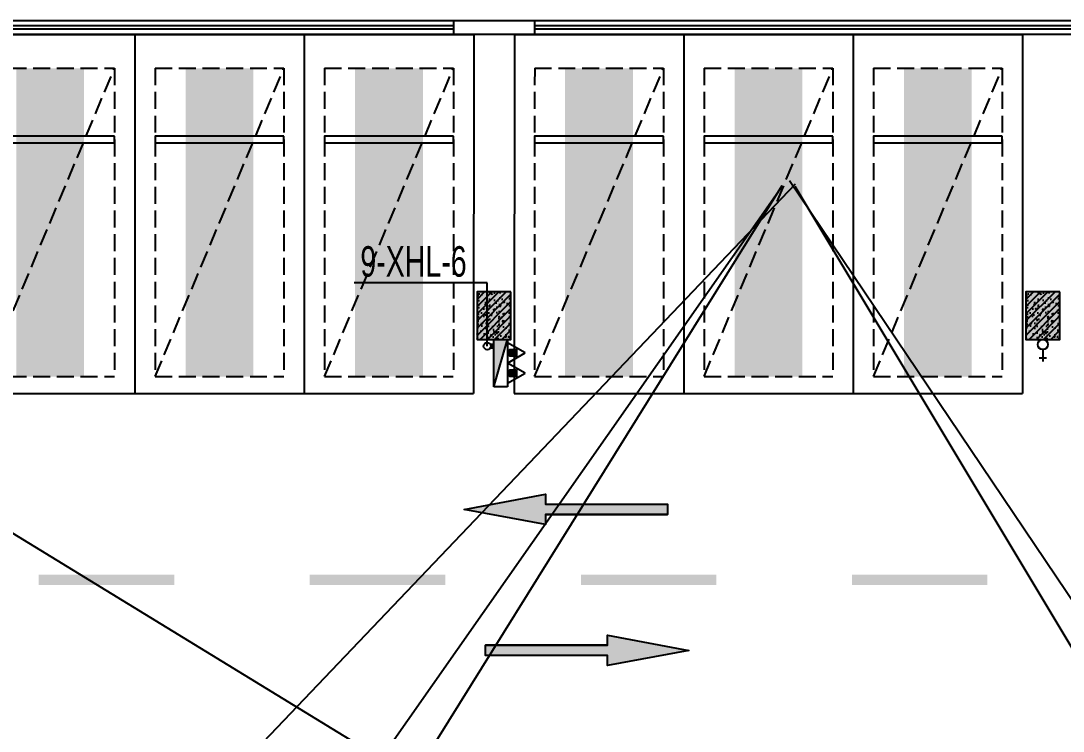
# Model space of a CAD drawing. Extents: x -1338203 to 1886333, y -783476 to 1038610.
# Drawn here: x 669524 to 684905, y -368229 to -357747 of the extents above; entities that cross this region are included whole.
import ezdxf

# ---------------------------------------------------------------- set-up
doc = ezdxf.new("R2010")
doc.units = 0
doc.header["$LTSCALE"] = 1000
doc.header["$MEASUREMENT"] = 0
doc.linetypes.add('A-001-平面B2$0$__DASH', pattern=[0.35, 0.25, -0.1])
for name, color, linetype in [('0P-EQUIP-CW', 7, 'Continuous'), ('0P-PIPE-RW', 122, 'Continuous'), ('A-001-平面参照B2$0$0A-E-STRS-RAIL', 163, 'Continuous'), ('A-001-平面参照B2$0$AUDIT_D_230227194758-1', 52, 'Continuous'), ('A-001-车位参照B2$0$A-001-车位参照B2$0$0A-P-PKNG-CAR(A)', 43, 'Continuous'), ('p-a-regular', 5, 'Continuous'), ('S001地下二墙柱$0$S001地下二墙柱$0$0S-CC-LINE', 52, 'Continuous'), ('S001地下二墙柱$0$S001地下二墙柱$0$0S-CW-HATCH', 251, 'Continuous'), ('S001地下二墙柱$0$S001地下二墙柱$0$0S-CW-HATCH-UP', 251, 'Continuous'), ('中心线', 42, 'Continuous'), ('地面指向箭头', 7, 'Continuous'), ('负二层消火栓$0$负二层消火栓$0$0P-ACC-FH', 7, 'Continuous'), ('负二层消火栓$0$负二层消火栓$0$0P-DIM-FH', 3, 'Continuous'), ('负二层消火栓$0$负二层消火栓$0$0P-PIPE-FH', 1, 'Continuous'), ('负二层消火栓$0$负二层消火栓$0$0P-VPIPE-FH', 1, 'Continuous'), ('负二层消火栓$0$负二层消火栓$1$0P-EQUIP-FH', 7, 'Continuous')]:
    doc.layers.add(name, color=color, linetype=linetype)
doc.layers.add('A-14-平面B2$0$AAD-A-MODIFY_20230109', color=201, linetype='Continuous', plot=False)
doc.layers.add('A-14-平面B2$0$AAD-A-MODIFY_20230111', color=201, linetype='Continuous', plot=False)
doc.styles.add('负二层消火栓$0$负二层消火栓$0$AAD-S', font='aad-s.shx', dxfattribs={"width": 0.7, "bigfont": 'aad-hztxt.shx'})

# ---------------------------------------------------------------- blocks, each defined once
blk = doc.blocks.new('A-14-平面B2')
at = {"layer": 'A-14-平面B2$0$AAD-A-MODIFY_20230109', "color": 6}
for p, q in [((-406, 5324), (16837, 23414)), ((3119, 4092), (16646, 23385)), ((5472, 5443), (16641, 23388)), ((29216, 4936), (16751, 23458)), ((27516, 5559), (16833, 23371))]:
    blk.add_line(p, q, dxfattribs=at)
at = {"layer": 'A-14-平面B2$0$AAD-A-MODIFY_20230111', "color": 4}
blk.add_line((30978, 2543), (2956, 19679), dxfattribs=at)
blk = doc.blocks.new('A-001-主楼组合参照B2')
blk.add_blockref('A-14-平面B2', (-102249, -219953))
blk = doc.blocks.new('A-001-平面参照B2')
at = {"layer": 'A-001-平面参照B2$0$0A-E-STRS-RAIL'}
for points in [[(-90459, -194211), (-106109, -194211)], [(-90459, -194261), (-106109, -194261)], [(-66159, -194211), (-89259, -194211)], [(-66159, -194261), (-89259, -194261)]]:
    blk.add_lwpolyline(points, dxfattribs=at)
at = {"layer": 'A-001-平面参照B2$0$AUDIT_D_230227194758-1'}
for points in [[(-48909, -194136), (-106109, -194136)], [(-90459, -194136), (-90459, -194336)], [(-89259, -194136), (-89259, -194336)], [(-48909, -194336), (-106109, -194336)]]:
    blk.add_lwpolyline(points, dxfattribs=at)
blk = doc.blocks.new('负二层消火栓$0$负二层消火栓$1$$TwtSys$00000546')
h = blk.add_hatch()
h.set_pattern_fill('ANSI31', color=256, scale=200, style=0)
h.set_pattern_definition([(45, (-38543.802, -6670.83), (-17.67767, 17.67767), [])])
h.paths.add_polyline_path([(-65, 174), (65, 174), (65, 44), (-65, 44)])
for points in [[(0, 344), (-198, 0), (198, 0)], [(-65, 174), (65, 174), (65, 44), (-65, 44)]]:
    blk.add_lwpolyline(points, close=True)
blk = doc.blocks.new('负二层消火栓$0$负二层消火栓$0$$TwtSys$00000434')
for p, q in [((-0.5, 0.5), (-0.5, -0.5)), ((-0.5, -0.5), (0.5, 0.5)), ((0.5, 0.5), (-0.5, 0.5)), ((0.5, -0.5), (0.5, 0.5)), ((-0.5, -0.5), (0.5, -0.5))]:
    blk.add_line(p, q)
blk.add_solid([(0.5, -0.5), (0.5, 0.5), (-0.5, -0.5)])
blk = doc.blocks.new('负二层消火栓')
at = {"layer": '负二层消火栓$0$负二层消火栓$0$0P-DIM-FH'}
for p, q in [((-89959, -198001, 800), (-91921, -198001, 800)), ((-89959, -198936, 800), (-89959, -198001, 800))]:
    blk.add_line(p, q, dxfattribs=at)
at = {"layer": '负二层消火栓$0$负二层消火栓$0$0P-PIPE-FH', "linetype": 'Continuous', "const_width": 82.5}
blk.add_lwpolyline([(-89906, -198936), (-89859, -198936)], dxfattribs=at)
at = {"layer": '负二层消火栓$0$负二层消火栓$0$0P-VPIPE-FH', "linetype": 'Continuous'}
blk.add_circle((-89959, -198936), 52.5, dxfattribs=at)
at = {"layer": '负二层消火栓$0$负二层消火栓$0$0P-ACC-FH', "xscale": -700, "yscale": 200, "zscale": 700, "rotation": 269.9999999918148}
blk.add_blockref('负二层消火栓$0$负二层消火栓$0$$TwtSys$00000434', (-89759, -199186), dxfattribs=at)
at = {"layer": '负二层消火栓$0$负二层消火栓$1$0P-EQUIP-FH', "xscale": 0.75, "yscale": 0.75, "zscale": 0.75, "rotation": 269.9999999918148}
for p in [(-89659, -199037, 800), (-89659, -199335, 800)]:
    blk.add_blockref('负二层消火栓$0$负二层消火栓$1$$TwtSys$00000546', p, dxfattribs=at)
at = {"layer": '负二层消火栓$0$负二层消火栓$0$0P-DIM-FH', "color": 7, "style": '负二层消火栓$0$负二层消火栓$0$AAD-S', "width": 0.7}
blk.add_text('9-XHL-6', height=450, dxfattribs=at).set_placement((-91831, -197911, 800))
blk = doc.blocks.new('S001地下二墙柱')
at = {"layer": 'S001地下二墙柱$0$S001地下二墙柱$0$0S-CW-HATCH'}
h = blk.add_hatch(color=256, dxfattribs=at)
h.dxf.hatch_style = 1
h.paths.add_polyline_path([(-89609, -198136), (-90109, -198136), (-90109, -198836), (-89609, -198836)])
h = blk.add_hatch(color=256, dxfattribs=at)
h.dxf.hatch_style = 1
h.paths.add_polyline_path([(-81509, -198136), (-82009, -198136), (-82009, -198836), (-81509, -198836)])
at = {"layer": 'S001地下二墙柱$0$S001地下二墙柱$0$0S-CW-HATCH-UP'}
h = blk.add_hatch(dxfattribs=at)
h.set_pattern_fill('钢筋混凝土', color=256, scale=30)
h.set_pattern_definition([(45, (-57298.03, -189184.16), (-53.03301, 53.03301), []), (50, (-57298.03, -189184.16), (215.1781, -18.8256), [22.5, -247.5]), (355, (-57298.03, -189184.16), (-41.6254, 225.6576), [18, -198]), (100.4514, (-57280.1, -189185.73), (173.5528, 206.8319), [19.122, -210.3426]), (46.1842, (-57298.03, -189124.16), (320.1723, -49.6557), [33.75, -371.25]), (96.6356, (-57271.35, -189128.3), (280.3988, 292.2354), [28.683, -315.514]), (351.1842, (-57298.03, -189124.16), (280.3986, 292.2356), [27, -297]), (21, (-57268.03, -189139.16), (179.0721, -120.7857), [22.5, -247.5]), (326, (-57268.03, -189139.16), (72.9946, 217.545), [18, -198]), (71.4514, (-57253.1, -189149.23), (252.0668, 96.7591), [19.122, -210.3426]), (37.5, (-57298.03, -189184.16), (3.64796, 99.86816), [0, -195.6, 0, -201, 0, -198.75]), (7.5, (-57298.03, -189184.16), (78.92086, 118.3235), [0, -114.6, 0, -191.1, 0, -75.75]), (327.5, (-57364.93, -189184.16), (160.14673, -6.76646), [0, -75, 0, -234, 0, -310.5]), (317.5, (-57394.93, -189184.16), (174.95585, 30.0315), [0, -97.5, 0, -155.4, 0, -220.5])])
h.paths.add_polyline_path([(-89609, -198136), (-90109, -198136), (-90109, -198836), (-89609, -198836)])
h = blk.add_hatch(dxfattribs=at)
h.set_pattern_fill('钢筋混凝土', color=256, scale=30)
h.set_pattern_definition([(45, (-49198.03, -189184.16), (-53.03301, 53.03301), []), (50, (-49198.03, -189184.16), (215.1781, -18.8256), [22.5, -247.5]), (355, (-49198.03, -189184.16), (-41.6254, 225.6576), [18, -198]), (100.4514, (-49180.1, -189185.73), (173.5528, 206.8319), [19.122, -210.3426]), (46.1842, (-49198.03, -189124.16), (320.1723, -49.6557), [33.75, -371.25]), (96.6356, (-49171.35, -189128.3), (280.3988, 292.2354), [28.683, -315.514]), (351.1842, (-49198.03, -189124.16), (280.3986, 292.2356), [27, -297]), (21, (-49168.03, -189139.16), (179.0721, -120.7857), [22.5, -247.5]), (326, (-49168.03, -189139.16), (72.9946, 217.545), [18, -198]), (71.4514, (-49153.1, -189149.23), (252.0668, 96.7591), [19.122, -210.3426]), (37.5, (-49198.03, -189184.16), (3.64796, 99.86816), [0, -195.6, 0, -201, 0, -198.75]), (7.5, (-49198.03, -189184.16), (78.92086, 118.3235), [0, -114.6, 0, -191.1, 0, -75.75]), (327.5, (-49264.93, -189184.16), (160.14673, -6.76646), [0, -75, 0, -234, 0, -310.5]), (317.5, (-49294.93, -189184.16), (174.95585, 30.0315), [0, -97.5, 0, -155.4, 0, -220.5])])
h.paths.add_polyline_path([(-81509, -198136), (-82009, -198136), (-82009, -198836), (-81509, -198836)])
at = {"layer": 'S001地下二墙柱$0$S001地下二墙柱$0$0S-CC-LINE', "color": 4}
for points in [[(-89609, -198136), (-90109, -198136), (-90109, -198836), (-89609, -198836)], [(-81509, -198136), (-82009, -198136), (-82009, -198836), (-81509, -198836)]]:
    blk.add_lwpolyline(points, close=True, dxfattribs=at)
blk = doc.blocks.new('$TwtSys$00000320')
at = {"const_width": 20}
for points in [[(0, 0), (0, -121)], [(-37, -83), (37, -83)]]:
    blk.add_lwpolyline(points, dxfattribs=at)
blk = doc.blocks.new('A$Ca805bf96')
at = {"layer": '0P-PIPE-RW', "linetype": 'Continuous'}
blk.add_circle((-81759, -198911), 75, dxfattribs=at)
blk.add_circle((-81759, -198911), 75, dxfattribs=at)
at = {"layer": '0P-EQUIP-CW', "xscale": 1.5, "yscale": -1.5, "zscale": 1.5, "rotation": 180}
blk.add_blockref('$TwtSys$00000320', (-81759, -198986), dxfattribs=at)
blk.add_blockref('$TwtSys$00000320', (-81759, -198986), dxfattribs=at)
blk = doc.blocks.new('2-13')
blk.add_blockref('A$Ca805bf96', (766365, -163611))
blk = doc.blocks.new('直行')
at = {"layer": '地面指向箭头'}
blk.add_hatch(color=251, dxfattribs=at).paths.add_polyline_path([(-29241, 4059962), (-29466, 4058762), (-29316, 4058762), (-29316, 4056961), (-29166, 4056961), (-29166, 4058762), (-29016, 4058762)])
at = {"layer": '地面指向箭头', "color": 251}
blk.add_lwpolyline([(-29316, 4058762), (-29316, 4056961), (-29316, 4058762), (-29316, 4058762), (-29466, 4058762), (-29241, 4059962), (-29016, 4058762), (-29166, 4058762), (-29166, 4056961), (-29316, 4056961), (-29316, 4056961)], dxfattribs=at)
blk = doc.blocks.new('A$C3d42903c')
at = {"layer": '中心线', "color": 251, "const_width": 150}
for points in [[(257142, 163242), (259142, 163242)], [(261142, 163242), (263142, 163242)], [(265142, 163242), (267142, 163242)], [(269142, 163242), (271142, 163242)]]:
    blk.add_lwpolyline(points, dxfattribs=at)
at = {"layer": '地面指向箭头', "color": 251}
for p, rotation in [((4323381, 193524), 90), ((-3793225, 132960), 270)]:
    blk.add_blockref('直行', p, dxfattribs=dict(at, rotation=rotation))
blk = doc.blocks.new('A-001-车位参照B2$0$A-001-车位参照B2$0$ddd')
for p, q in [((0, 2500), (5300, 2500)), ((0, 2500), (0, 0)), ((5300, 2500), (5300, 0)), ((0, 0), (5300, 0))]:
    blk.add_line(p, q)
at = {"linetype": 'A-001-平面B2$0$__DASH'}
for p, q in [((500, 2200), (500, 300)), ((500, 2200), (5050, 2200)), ((5050, 2200), (5050, 300)), ((500, 300), (5050, 300))]:
    blk.add_line(p, q, dxfattribs=at)
blk.add_lwpolyline([(5050, 2200), (500, 300)], dxfattribs=at)
blk.add_lwpolyline([(1500, 300), (1500, 2200), (1600, 2200), (1600, 300)], close=True)
at = {"layer": 'p-a-regular', "ltscale": 0.002, "const_width": 1000}
blk.add_lwpolyline([(5050, 1250), (500, 1250)], dxfattribs=at)

msp = doc.modelspace()

# ---------------------------------------------------------------- block references
at = {"ltscale": 0.002}
for name, p in [('S001地下二墙柱', (766365.4, -163610.9)), ('A-001-主楼组合参照B2', (766365.4, -163610.9)), ('A-001-主楼组合参照B2', (766365.4, -163610.9)), ('负二层消火栓', (766365.4, -163610.9)), ('A$C3d42903c', (412646.2, -529238.7))]:
    msp.add_blockref(name, p, dxfattribs=at)
for name, p in [('A-001-平面参照B2', (766365.4, -163610.9)), ('2-13', (0, 0))]:
    msp.add_blockref(name, p)
at = {"layer": 'A-001-车位参照B2$0$A-001-车位参照B2$0$0A-P-PKNG-CAR(A)', "linetype": 'Continuous', "xscale": -1, "rotation": 89.99727645939184}
for p in [(671206.6, -357946.5), (673706.6, -357946.5), (676206.6, -357946.5), (679306.6, -357946.5), (681806.6, -357946.5), (684306.6, -357946.5)]:
    msp.add_blockref('A-001-车位参照B2$0$A-001-车位参照B2$0$ddd', p, dxfattribs=at)

doc.saveas('drawing.dxf')
